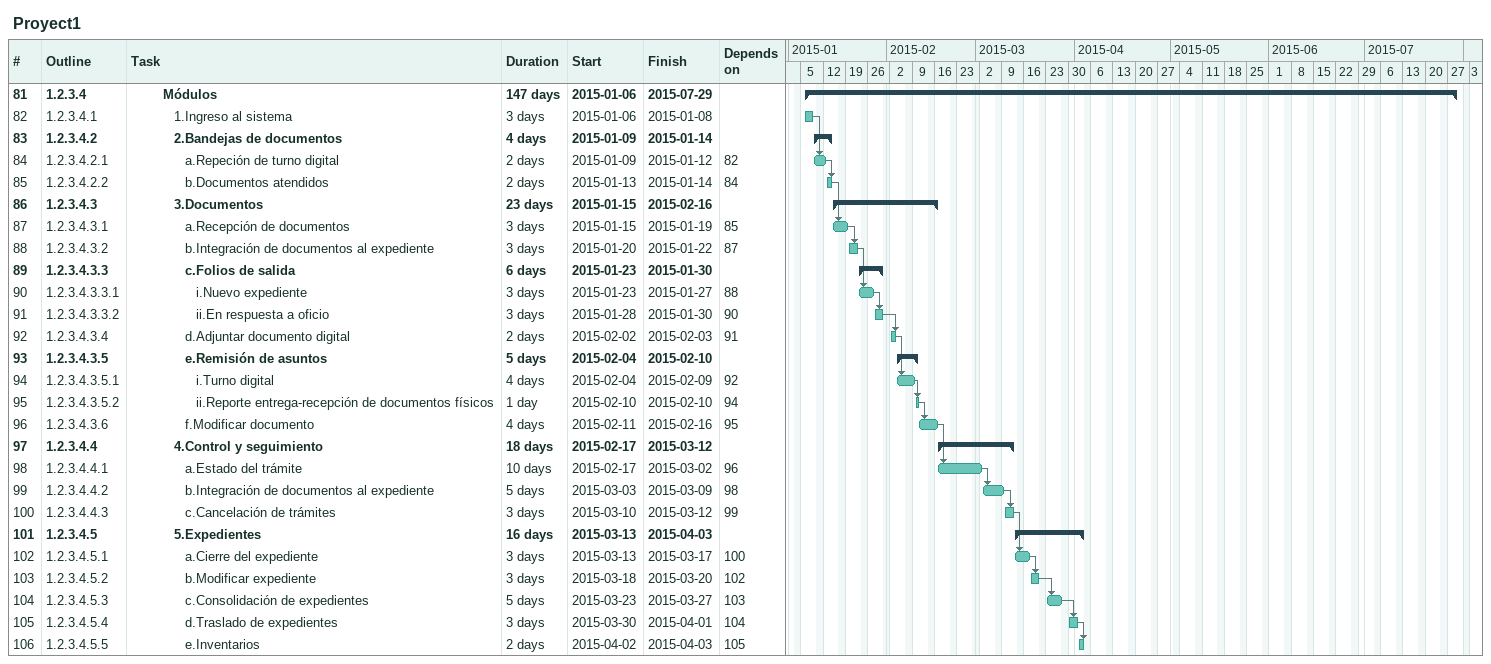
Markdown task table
Proyect1

| ID | WBS | Task | Duration | Start | Finish | Predecessors |
|---|---|---|---|---|---|---|
| 81 | 1.2.3.4 | **Módulos** | 147d | 2015-01-06 | 2015-07-29 |  |
| 82 | 1.2.3.4.1 | 1.Ingreso al sistema | 3d | 2015-01-06 | 2015-01-08 |  |
| 83 | 1.2.3.4.2 | **2.Bandejas de documentos** | 4d | 2015-01-09 | 2015-01-14 |  |
| 84 | 1.2.3.4.2.1 | a.Repeción de turno digital | 2d | 2015-01-09 | 2015-01-12 | 82 |
| 85 | 1.2.3.4.2.2 | b.Documentos atendidos | 2d | 2015-01-13 | 2015-01-14 | 84 |
| 86 | 1.2.3.4.3 | **3.Documentos** | 23d | 2015-01-15 | 2015-02-16 |  |
| 87 | 1.2.3.4.3.1 | a.Recepción de documentos | 3d | 2015-01-15 | 2015-01-19 | 85 |
| 88 | 1.2.3.4.3.2 | b.Integración de documentos al expediente | 3d | 2015-01-20 | 2015-01-22 | 87 |
| 89 | 1.2.3.4.3.3 | **c.Folios de salida** | 6d | 2015-01-23 | 2015-01-30 |  |
| 90 | 1.2.3.4.3.3.1 | i.Nuevo expediente | 3d | 2015-01-23 | 2015-01-27 | 88 |
| 91 | 1.2.3.4.3.3.2 | ii.En respuesta a oficio | 3d | 2015-01-28 | 2015-01-30 | 90 |
| 92 | 1.2.3.4.3.4 | d.Adjuntar documento digital | 2d | 2015-02-02 | 2015-02-03 | 91 |
| 93 | 1.2.3.4.3.5 | **e.Remisión de asuntos** | 5d | 2015-02-04 | 2015-02-10 |  |
| 94 | 1.2.3.4.3.5.1 | i.Turno digital | 4d | 2015-02-04 | 2015-02-09 | 92 |
| 95 | 1.2.3.4.3.5.2 | ii.Reporte entrega-recepción de documentos físicos | 1d | 2015-02-10 | 2015-02-10 | 94 |
| 96 | 1.2.3.4.3.6 | f.Modificar documento | 4d | 2015-02-11 | 2015-02-16 | 95 |
| 97 | 1.2.3.4.4 | **4.Control y seguimiento** | 18d | 2015-02-17 | 2015-03-12 |  |
| 98 | 1.2.3.4.4.1 | a.Estado del trámite | 10d | 2015-02-17 | 2015-03-02 | 96 |
| 99 | 1.2.3.4.4.2 | b.Integración de documentos al expediente | 5d | 2015-03-03 | 2015-03-09 | 98 |
| 100 | 1.2.3.4.4.3 | c.Cancelación de trámites | 3d | 2015-03-10 | 2015-03-12 | 99 |
| 101 | 1.2.3.4.5 | **5.Expedientes** | 16d | 2015-03-13 | 2015-04-03 |  |
| 102 | 1.2.3.4.5.1 | a.Cierre del expediente | 3d | 2015-03-13 | 2015-03-17 | 100 |
| 103 | 1.2.3.4.5.2 | b.Modificar expediente | 3d | 2015-03-18 | 2015-03-20 | 102 |
| 104 | 1.2.3.4.5.3 | c.Consolidación de expedientes | 5d | 2015-03-23 | 2015-03-27 | 103 |
| 105 | 1.2.3.4.5.4 | d.Traslado de expedientes | 3d | 2015-03-30 | 2015-04-01 | 104 |
| 106 | 1.2.3.4.5.5 | e.Inventarios | 2d | 2015-04-02 | 2015-04-03 | 105 |
